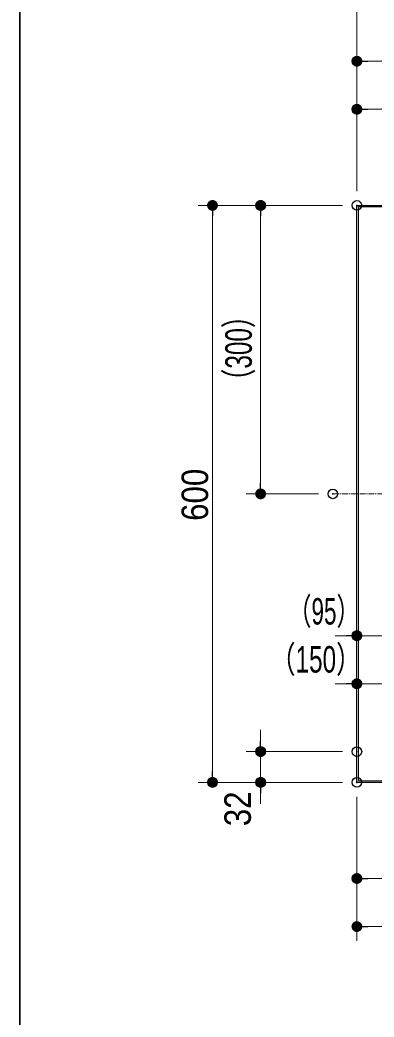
# Model space of a CAD drawing. Units: millimetres, scale not verified. Extents: x -4547 to 4547, y -2284 to 2284.
# Drawn here: x -4341 to -3973, y -1444 to -407 of the extents above; entities that cross this region are included whole.
import ezdxf
from ezdxf.enums import TextEntityAlignment as Align

# ---------------------------------------------------------------- set-up
doc = ezdxf.new("R2010")
doc.units = ezdxf.units.MM
doc.header["$LTSCALE"] = 20
doc.header["$PDMODE"] = 32
doc.header["$PDSIZE"] = 10
doc.linetypes.add('USER3', pattern=[9.172222, 5.997222, -1.058333, 1.058333, -1.058333])
for name, color, linetype, lineweight in [('0-0_1図面枠', 7, 'Continuous', 20), ('0-1_3一般', 7, 'Continuous', 15), ('0-2_2寸法-2', 7, 'Continuous', 15), ('0-3_0', 7, 'Continuous', 25), ('0-5_2寸法-1', 7, 'Continuous', 15)]:
    doc.layers.add(name, color=color, linetype=linetype, lineweight=lineweight)
doc.layers.add('0-4_Defpoints', color=7, linetype='Continuous')
doc.styles.add('ＭＳ Ｐゴシック', font='')
doc.styles.get('ＭＳ Ｐゴシック').set_extended_font_data('MS PGothic')

# ---------------------------------------------------------------- blocks, each defined once
blk = doc.blocks.new('グループ-33')
at = {"layer": '0-1_3一般', "linetype": 'USER3'}
blk.add_line((-16500, -18000), (-53500, -18000), dxfattribs=at)
at = {"layer": '0-1_3一般', "lineweight": 30}
blk.add_lwpolyline([(-53000, -12000), (-17000, -12000), (-17000, -24000), (-53000, -24000)], close=True, dxfattribs=at)
at = {"layer": '0-1_3一般'}
blk.add_lwpolyline([(-52970, -12030), (-17030, -12030), (-17030, -23970), (-52970, -23970)], close=True, dxfattribs=at)
blk = doc.blocks.new('_Dot')
at = {"layer": '0-3_0'}
blk.add_line((-10, 0), (-20, 0), dxfattribs=at)
for points in [[(0, 0), (-10, 0), (-9.92, 1.25)], [(0, 0), (-9.92, -1.25), (-10, 0)], [(0, 0), (-9.92, 1.25), (-9.69, 2.49)], [(0, 0), (-9.69, -2.49), (-9.92, -1.25)], [(0, 0), (-9.69, 2.49), (-9.3, 3.68)], [(0, 0), (-9.3, -3.68), (-9.69, -2.49)], [(0, 0), (-9.3, 3.68), (-8.76, 4.82)], [(0, 0), (-8.76, -4.82), (-9.3, -3.68)], [(0, 0), (-8.76, 4.82), (-8.09, 5.88)], [(0, 0), (-8.09, -5.88), (-8.76, -4.82)], [(0, 0), (-8.09, 5.88), (-7.29, 6.85)], [(0, 0), (-7.29, -6.85), (-8.09, -5.88)], [(0, 0), (-7.29, 6.85), (-6.37, 7.71)], [(0, 0), (-6.37, -7.71), (-7.29, -6.85)], [(0, 0), (-6.37, 7.71), (-5.36, 8.44)], [(0, 0), (-5.36, -8.44), (-6.37, -7.71)], [(0, 0), (-5.36, 8.44), (-4.26, 9.05)], [(0, 0), (-4.26, -9.05), (-5.36, -8.44)], [(0, 0), (-4.26, 9.05), (-3.09, 9.51)], [(0, 0), (-3.09, -9.51), (-4.26, -9.05)], [(0, 0), (-3.09, 9.51), (-1.87, 9.82)], [(0, 0), (-1.87, -9.82), (-3.09, -9.51)], [(0, 0), (-1.87, 9.82), (-0.63, 9.98)], [(0, 0), (-0.63, -9.98), (-1.87, -9.82)], [(0, 0), (-0.63, 9.98), (0.63, 9.98)], [(0, 0), (0.63, -9.98), (-0.63, -9.98)], [(0, 0), (0.63, 9.98), (1.87, 9.82)], [(0, 0), (1.87, 9.82), (3.09, 9.51)], [(0, 0), (3.09, 9.51), (4.26, 9.05)], [(0, 0), (4.26, 9.05), (5.36, 8.44)], [(0, 0), (5.36, 8.44), (6.37, 7.71)], [(0, 0), (6.37, 7.71), (7.29, 6.85)], [(0, 0), (7.29, 6.85), (8.09, 5.88)], [(0, 0), (8.09, 5.88), (8.76, 4.82)], [(0, 0), (8.76, 4.82), (9.3, 3.68)], [(0, 0), (9.3, 3.68), (9.69, 2.49)], [(0, 0), (9.69, 2.49), (9.92, 1.25)], [(0, 0), (9.92, 1.25), (10, 0)], [(0, 0), (1.87, -9.82), (0.63, -9.98)], [(0, 0), (3.09, -9.51), (1.87, -9.82)], [(0, 0), (4.26, -9.05), (3.09, -9.51)], [(0, 0), (5.36, -8.44), (4.26, -9.05)], [(0, 0), (6.37, -7.71), (5.36, -8.44)], [(0, 0), (7.29, -6.85), (6.37, -7.71)], [(0, 0), (8.09, -5.88), (7.29, -6.85)], [(0, 0), (8.76, -4.82), (8.09, -5.88)], [(0, 0), (9.3, -3.68), (8.76, -4.82)], [(0, 0), (9.69, -2.49), (9.3, -3.68)], [(0, 0), (9.92, -1.25), (9.69, -2.49)], [(0, 0), (10, 0), (9.92, -1.25)]]:
    blk.add_solid(points, dxfattribs=at)
blk = doc.blocks.new('グループ-2')
at = {"layer": '0-0_1図面枠', "lineweight": 35}
blk.add_lwpolyline([(-60000, 41550), (60000, 41550), (60000, -41550), (-60000, -41550)], close=True, dxfattribs=at)

msp = doc.modelspace()

# ---------------------------------------------------------------- linework, layer by layer
at = {"layer": '0-2_2寸法-2'}
for p, q in [((-3990.63, -1032.5), (-3990.43, -1032.5)), ((-4001.88, -1047.5), (-4013.14, -1047.5)), ((-3990.63, -1047.5), (-3895.63, -1047.5)), ((-3990.63, -1082.5), (-3990.43, -1082.5)), ((-4001.88, -1097.5), (-4013.14, -1097.5)), ((-3990.63, -1097.5), (-3840.63, -1097.5)), ((-4090.63, -1156.74), (-4090.63, -1145.49)), ((-4005.63, -1168), (-4105.63, -1168)), ((-4090.63, -1200), (-4090.63, -1168)), ((-4005.63, -1200), (-4105.63, -1200)), ((-4090.63, -1211.26), (-4090.63, -1222.51))]:
    msp.add_line(p, q, dxfattribs=at)
at = {"layer": '0-4_Defpoints'}
for p in [(-3990.63, -450), (-3990.63, -500), (-4090.63, -600), (-3990.63, -600), (-4015.63, -900), (-3990.63, -1047.5), (-3990.63, -1097.5), (-4090.63, -1168), (-3990.63, -1168), (-4140.63, -1200), (-4090.63, -1200), (-3990.63, -1200), (-3990.63, -1300)]:
    msp.add_point(p, dxfattribs=at)
at = {"layer": '0-5_2寸法-1'}
for p, q in [((-3990.63, -435), (-3990.63, -385)), ((-3990.63, -485), (-3990.63, -435)), ((-3979.37, -450), (-3876.88, -450)), ((-3990.63, -585), (-3990.63, -485)), ((-3901.88, -500), (-3979.37, -500)), ((-4105.63, -600), (-4155.63, -600)), ((-4005.63, -600), (-4105.63, -600)), ((-4140.63, -611.26), (-4140.63, -1188.74)), ((-4090.63, -888.74), (-4090.63, -611.26)), ((-4030.63, -900), (-4105.63, -900)), ((-4105.63, -1200), (-4155.63, -1200)), ((-3990.63, -1215), (-3990.63, -1315)), ((-3901.88, -1300), (-3979.37, -1300)), ((-3990.63, -1315), (-3990.63, -1365)), ((-3979.37, -1350), (-3866.88, -1350))]:
    msp.add_line(p, q, dxfattribs=at)

# ---------------------------------------------------------------- block references
at = {"layer": '0-0_1図面枠', "xscale": 0.05, "yscale": 0.05}
msp.add_blockref('グループ-2', (-1340.63, 0), dxfattribs=at)
at = {"layer": '0-1_3一般', "xscale": 0.05, "yscale": 0.05}
msp.add_blockref('グループ-33', (-1340.63, 0), dxfattribs=at)
at = {"layer": '0-2_2寸法-2', "xscale": 0.5627563, "yscale": 0.5627563}
for p in [(-3990.63, -1047.5), (-3990.63, -1097.5)]:
    msp.add_blockref('_Dot', p, dxfattribs=at)
for p, rotation in [((-4090.63, -1168), 270), ((-4090.63, -1200), 90)]:
    msp.add_blockref('_Dot', p, dxfattribs=dict(at, rotation=rotation))
at = {"layer": '0-5_2寸法-1', "xscale": 0.5627563, "yscale": 0.5627563}
for p, rotation in [((-3990.63, -450), 180), ((-3990.63, -500), 180), ((-4140.63, -600), 90), ((-4090.63, -600), 90), ((-4090.63, -900), 270), ((-4140.63, -1200), 270), ((-3990.63, -1300), 180), ((-3990.63, -1350), 180)]:
    msp.add_blockref('_Dot', p, dxfattribs=dict(at, rotation=rotation))

# ---------------------------------------------------------------- texts
at = {"layer": '0-2_2寸法-2', "style": 'ＭＳ Ｐゴシック'}
for s, height, width, p in [('（95）', 27.51, 0.65, (-4062.2, -1044.13)), ('（150）', 27.57, 0.7, (-4080.68, -1094.13))]:
    msp.add_text(s, height=height, dxfattribs=dict(at, width=width)).set_placement(p, align=Align.BOTTOM_LEFT)
at = {"layer": '0-2_2寸法-2', "style": 'ＭＳ Ｐゴシック', "width": 0.9}
msp.add_text('32', height=27.57, rotation=90, dxfattribs=at).set_placement((-4092.48, -1245.59), align=Align.BOTTOM_LEFT)
at = {"layer": '0-5_2寸法-1', "style": 'ＭＳ Ｐゴシック'}
for s, width, p in [('（300）', 0.7, (-4091.51, -796.03)), ('600', 0.9, (-4136.91, -928.03))]:
    msp.add_text(s, height=27.57, rotation=90, dxfattribs=dict(at, width=width)).set_placement(p, align=Align.BOTTOM_LEFT)

doc.saveas('drawing.dxf')
